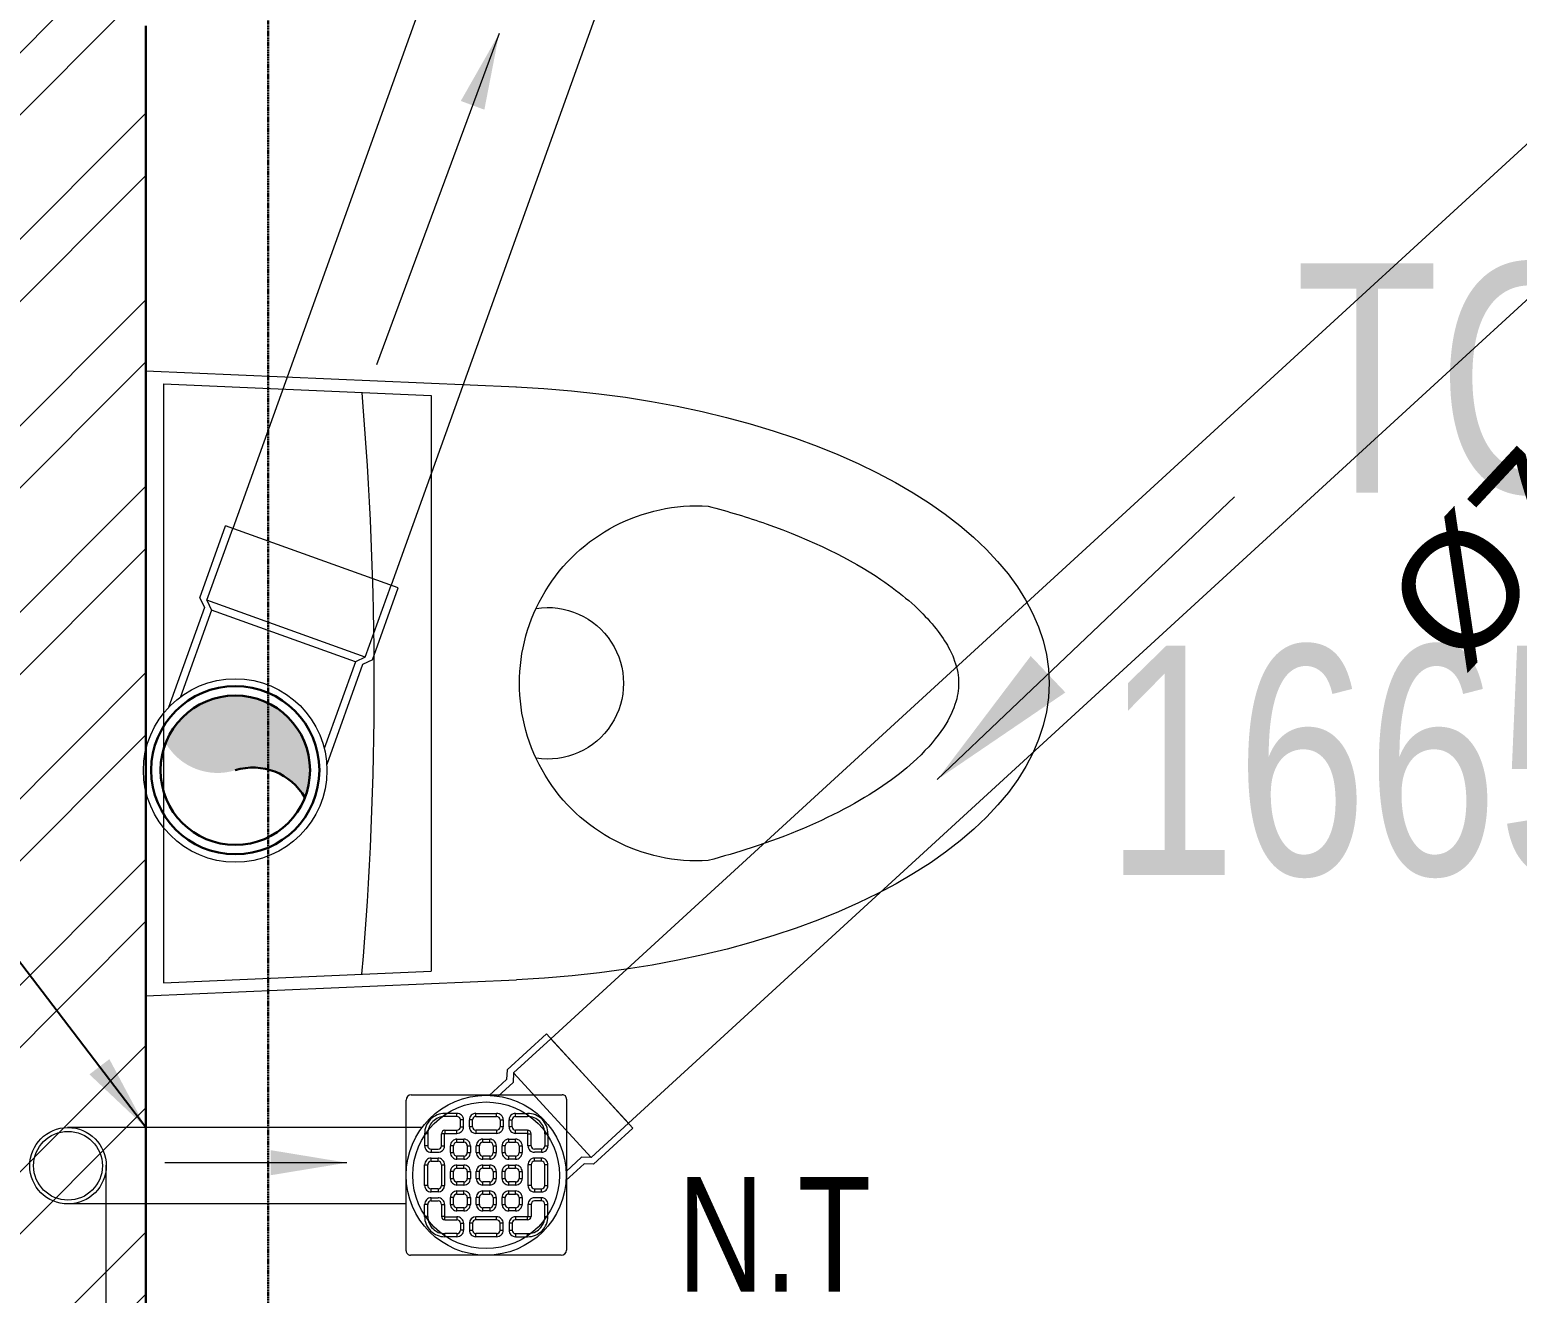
# Model space of a CAD drawing. Header units: millimetres. Extents: x 554 to 29966, y 4404 to 52986.
# Drawn here: x 17385 to 18357, y 19247 to 20073 of the extents above; entities that cross this region are included whole.
import ezdxf

# ---------------------------------------------------------------- set-up
doc = ezdxf.new("R2010")
doc.units = ezdxf.units.MM
doc.linetypes.add('DASHED2', pattern=[0.375, 0.25, -0.125])
for name, color, linetype, lineweight in [('A-TEXT-ROOM-50', 7, 'Continuous', 9), ('FUR', 7, 'Continuous', 15), ('PP-BEAM', 6, 'DASHED2', 30), ('PP-WALL', 7, 'Continuous', 30), ('SWP', 1, 'Continuous', 15), ('WALL HATCH', 8, 'Continuous', 0)]:
    doc.layers.add(name, color=color, linetype=linetype, lineweight=lineweight)
doc.layers.add('SH - WWP', color=94, linetype='Continuous', lineweight=0, true_color=0x009e00)
doc.layers.add('SH- WWP', color=92, linetype='Continuous')
doc.styles.add('_MAA_200', font='Arial Narrow.ttf', dxfattribs={"height": 100})
doc.styles.add('ARIAL', font='Arial.ttf')
doc.styles.add('ARIEL', font='SANSS___.TTF', dxfattribs={"width": 0.75})
doc.styles.get("Standard").update_dxf_attribs({"font": 'arial.ttf'})
doc.dimstyles.new('COLUMN DIM PLAN', dxfattribs={"dimtxt": 100, "dimasz": 50, "dimexe": 0, "dimexo": 0, "dimgap": 30, "dimtad": 0, "dimdec": 0, "dimdsep": 46, "dimtxsty": '_MAA_200', "dimblk": 'ARCHTICK', "dimcen": 2.5, "dimdle": 50, "dimclrd": 256, "dimclre": 256, "dimclrt": 256, "dimadec": 0, "dimazin": 0, "dimtfac": 1, "dimtdec": 0, "dimtmove": 1, "dimatfit": 3, "dimfxl": 1, "dimlwd": -1, "dimlwe": -1, "dimarcsym": 0})

# ---------------------------------------------------------------- blocks, each defined once
blk = doc.blocks.new('A$C34535F5F')
at = {"layer": 'FUR', "linetype": 'Continuous'}
blk.add_line((7.30756374410157, 0.6289789640859454), (7.30756374410157, 15.36669925259684), dxfattribs=at)
for points in [[(-5.1773586165e-06, 15.99469262112598), (9.488228492811686, 15.58530480220997)], [(-5.1773586165e-06, 15.99469262112598), (-5.1773586165e-06, 1.3152593965e-06)], [(0.4518127223655031, 0.333174596772551), (0.4518127223655031, 15.66151933959827), (7.30756374410157, 15.36571497229215)], [(-4.6040713642e-06, 1.3399976524e-06), (9.488228492811686, 0.4093891341608469)], [(0.4518127223655031, 0.333174596772551), (7.30756374410157, 0.6289789640859454)]]:
    blk.add_lwpolyline(points, dxfattribs=at)
for centre, radius, start, end in [((-82.43356653371848, 7.997346968185412), 88.2740429474575, 355.1706320567113, 4.838208005137757), ((14.10840801377526, 7.997650270378471), 4.543575502682315, 86.37742345364931, 273.6225765463507), ((10.28499021323114, 7.997650270378471), 1.940983098056188, 261.2489595723783, 98.7510404280416)]:
    blk.add_arc(centre, radius, start, end, dxfattribs=at)
blk.add_ellipse((8.091878359069597, 7.997346968185412), major_axis=(-15.02705318510713, -0.0004921401246645), ratio=0.5071451269459373, start_param=1.662675256482551, end_param=4.619315705604916, dxfattribs=at)
blk.add_open_spline([(14.39548825315614, 3.463153243726083), (14.91302334903048, 3.598485968635031), (15.40934677680525, 3.749572506610093), (17.04596771268734, 4.324187240336867), (18.04585381200195, 4.820209591939601), (19.3468307128951, 5.698914285413593), (19.76686025955314, 6.068188179050592), (20.37716554440885, 6.759230911126905), (20.5661491521696, 7.076913165647963), (20.75745456179175, 7.559917411002061), (20.79487015915402, 7.743754381349388), (20.81242688527891, 8.097778894311887), (20.79322074065022, 8.271584527238701), (20.67726372099605, 8.666097421998527), (20.57800686318115, 8.887820758710404), (20.25516603674805, 9.380109179502142), (20.03078012623337, 9.649802222483231), (19.30430730882108, 10.33365049375334), (18.72219344881341, 10.75464509321227), (17.28922340967438, 11.53923489571662), (16.4405024759053, 11.90268593577548), (15.14084198456294, 12.32581897137334), (14.77384033749877, 12.43321184765864), (14.39548825317797, 12.53214729703086)], degree=3, knots=[2.047043615697423, 2.047043615697423, 2.047043615697423, 2.047043615697423, 2.176320127587233, 2.176320127587233, 2.497545405150008, 2.497545405150008, 2.720446929078087, 2.720446929078087, 2.943348453006166, 2.943348453006166, 3.116442422806044, 3.116442422806044, 3.289536392605924, 3.289536392605924, 3.462630362405803, 3.462630362405803, 3.635724332205683, 3.635724332205683, 3.888669672234206, 3.888669672234206, 4.14161501226273, 4.14161501226273, 4.23612440737344, 4.23612440737344, 4.23612440737344, 4.23612440737344], dxfattribs=at)
blk = doc.blocks.new('PP-BT')
for radius in [37.51963646300629, 33.76767281670567]:
    blk.add_circle((-572.9628706874462, 3388.671857442569), radius)
blk = doc.blocks.new('_ArchTick')
at = {"color": 0, "linetype": 'ByBlock', "const_width": 0.15}
blk.add_lwpolyline([(-0.5, -0.5), (0.5, 0.5)], dxfattribs=at)
blk = doc.blocks.new('PP-P TRAP')
at = {"linetype": 'Continuous', "ltscale": 0.005}
for p, q in [((-556.185847199262, 11572.39852782157), (-571.660399644338, 11572.39852782157)), ((-550.0192182935675, 11572.39852782157), (-554.3796834098465, 11568.0380627053)), ((-550.0192182935675, 11497.39852782158), (-550.0192182935675, 11572.39852782157)), ((-550.0192182935675, 11572.39852782157), (-516.8796834098467, 11572.39852782157)), ((-554.3796834098465, 11568.0380627053), (-567.7196047644335, 11568.0380627053)), ((-554.3796834098465, 11501.75899293786), (-568.1954321768212, 11501.75899293786)), ((-550.0192182935675, 11497.39852782158), (-554.3796834098465, 11501.75899293786)), ((-556.185847199262, 11497.39852782158), (-572.2578822526878, 11497.39852782158)), ((-550.0192182935675, 11497.39852782158), (-516.8796834098465, 11497.39852782158))]:
    blk.add_line(p, q, dxfattribs=at)
at = {"linetype": 'Continuous'}
for p, q in [((-551.8253820829827, 11576.75899293785), (-556.2025601625498, 11572.38181485831)), ((-551.8253820829827, 11576.75899293785), (-516.8796834098467, 11576.75899293785)), ((-516.8796834098465, 11493.0380627053), (-516.8796834098465, 11576.75899293785)), ((-551.8253820829827, 11493.0380627053), (-556.185847199262, 11497.39852782158)), ((-551.8253820829827, 11493.0380627053), (-516.8796834098465, 11493.0380627053))]:
    blk.add_line(p, q, dxfattribs=at)
blk.add_line((-516.8796834098467, 11572.39852782157), (-516.8796834098467, 11497.39852782158))
at = {"linetype": 'Continuous', "ltscale": 0.005}
for centre, radius in [((-608.4494508520622, 11535.18922549547), 52.32558139534866), ((-608.449450852138, 11535.18922549547), 47.96511627912035)]:
    blk.add_circle(centre, radius, dxfattribs=at)
blk = doc.blocks.new('PP-GRATING')
at = {"linetype": 'Continuous'}
for p, q in [((-969.9000995671132, -379.5944505533491), (-969.9000995669104, -277.9285895157014)), ((-966.4144129025217, -274.4429028515654), (-864.7485518642907, -274.442902851642)), ((-861.8438129772788, -277.3476417382476), (-861.8438129774815, -379.013502777595)), ((-943.7574495858084, -286.8751847800874), (-943.7574495856059, -288.9665967785021)), ((-935.6241807027341, -286.8751847803665), (-943.7574485713403, -286.8751847799599)), ((-935.6241807025312, -288.9665967787812), (-943.7574485713403, -288.9665967787812)), ((-935.6241807025312, -288.9665967787812), (-935.6241807027341, -286.8751847803665)), ((-922.843329194983, -288.966598806196), (-922.8433291947547, -286.8751868077811)), ((-922.8433296001364, -286.8751869309629), (-908.9005829436215, -286.8751869309629)), ((-922.8433296007704, -288.9665989293776), (-908.9005829434187, -288.9665989287187)), ((-908.9005829434187, -286.8751868083393), (-908.9005829436215, -288.966598806779)), ((-896.1197318420891, -286.875184780518), (-887.9864639724175, -286.8751847809496)), ((-896.1197318418609, -288.9665967782738), (-896.1197318420891, -286.875184780518)), ((-896.1197318418609, -288.9665967782738), (-887.9864639726202, -288.9665967787053)), ((-887.9864629585833, -286.8751847806198), (-887.9864629585833, -288.9665967784004)), ((-955.3764051326382, -300.5855523253316), (-957.4678171315609, -300.5855523258889)), ((-957.4678171311548, -300.5855517172084), (-957.4678171315609, -308.7188210875317)), ((-955.376405132841, -300.5855517179192), (-955.3764051324353, -308.7188210872027)), ((-946.0812406950376, -308.7188212087107), (-946.0812406946319, -300.5855522046859)), ((-943.9898286961154, -300.5855522043308), (-946.0812406948347, -300.5855523264222)), ((-943.989828696344, -308.7188212090148), (-943.9898286961154, -300.5855522043308)), ((-943.7574495851745, -298.2617612168375), (-943.7574495853779, -300.3531732145934)), ((-943.7574495851745, -298.2617612168375), (-935.6241811078874, -298.2617612157479)), ((-943.7574495853779, -300.3531732145934), (-935.6241811085215, -300.3531732147717)), ((-935.6241811085215, -300.3531732147717), (-935.6241811078874, -298.2617612157479)), ((-933.3003895928712, -295.9379701066707), (-933.3003895926427, -291.2903879291718)), ((-931.2089775941515, -291.2903879655918), (-933.3003895928712, -291.2903879648821)), ((-933.3003895928712, -295.9379701066707), (-931.2089775939234, -295.9379701069499)), ((-931.2089775939234, -295.9379701069499), (-931.2089775945576, -291.290387928817)), ((-927.2585327082877, -291.290389916237), (-927.2585327080847, -295.9379720943947)), ((-925.1671207102022, -291.290389915907), (-927.2585327082877, -291.290389916237)), ((-927.2585327080847, -295.93797205762), (-925.1671207099994, -295.93797209404)), ((-925.1671207102022, -291.290389915907), (-925.1671207099994, -295.93797209404)), ((-922.8433296007704, -298.2617632444057), (-908.9005829434187, -298.2617632450646)), ((-922.8433296007704, -298.2617632444057), (-922.8433296001364, -300.3531752428454)), ((-922.8433296001364, -300.3531752428454), (-908.9005829436215, -300.3531752428454)), ((-908.9005829434187, -298.2617632450646), (-908.9005829436215, -300.3531752428454)), ((-906.5767918339616, -295.9379721354809), (-906.5767918345956, -291.2903900383022)), ((-904.4853798354704, -291.2903901468003), (-906.5767918341901, -291.2903901471543)), ((-906.5767918339616, -295.9379721354809), (-904.4853798356733, -295.937972135151)), ((-904.4853798356733, -295.937972135151), (-904.4853798359017, -291.2903900379471)), ((-900.5349349496063, -295.9379701069499), (-900.5349349498343, -291.290387928792)), ((-900.5349349500374, -291.2903879651352), (-898.4435229513178, -291.290387965211)), ((-898.4435229508866, -295.9379701066208), (-900.5349349496063, -295.9379701069499)), ((-898.4435229508866, -295.9379701066208), (-898.4435229511147, -291.2903879284363)), ((-887.9864629592171, -298.261761216686), (-896.1197314365048, -298.2617612162803)), ((-896.1197314360736, -300.3531732153041), (-896.1197314365048, -298.2617612162803)), ((-887.986462958786, -300.3531732151016), (-896.1197314360736, -300.3531732153041)), ((-887.9864629592171, -298.261761216686), (-887.986462958786, -300.3531732151016)), ((-887.7540838476425, -308.7188212085331), (-887.7540838480483, -300.5855522044575)), ((-887.7540838480483, -300.5855522044575), (-885.6626718495572, -300.5855523258639)), ((-885.6626718491261, -308.7188212094464), (-885.6626718493542, -300.5855522041276)), ((-876.3675074111198, -300.585551718249), (-876.3675074115511, -308.7188210875069)), ((-876.3675074113228, -300.5855523256615), (-874.2760954128314, -300.5855523265996)), ((-874.2760954130345, -300.5855517179192), (-874.2760954128314, -308.7188210871777)), ((-955.3764051324353, -308.7188210872027), (-957.4678171313577, -308.718820978274)), ((-946.0812406950376, -308.7188212087107), (-943.989828696344, -308.7188212090148)), ((-940.0393838102766, -313.3664033469238), (-940.0393838104795, -308.718821168741)), ((-937.9479718117602, -308.718821168411), (-940.0393838104795, -308.718821168741)), ((-937.9479718117602, -313.3664033059901), (-937.9479718117602, -308.7188212089898)), ((-935.6241807025312, -304.3036180204679), (-930.9765986865107, -304.303618019504)), ((-935.6241807021, -306.3950300180712), (-935.6241807025312, -304.3036180204679)), ((-935.6241804994091, -306.395030099761), (-930.976598483414, -306.395030100065)), ((-930.9765986865107, -304.303618019504), (-930.9765986863077, -306.3950300183244)), ((-928.652807373754, -308.7188212493652), (-928.6528073739566, -313.366403427549)), ((-926.5613953752375, -308.7188211283398), (-928.6528073743879, -308.718821127629)), ((-926.5613953752375, -308.7188211283398), (-926.5613953752375, -313.3664032255682)), ((-922.6109504896015, -313.366403427524), (-922.6109504896015, -308.718821249771)), ((-920.5195384908819, -308.718821249416), (-922.6109504896015, -308.718821249771)), ((-920.5195384913134, -313.3664034278022), (-920.5195384908819, -308.718821249416)), ((-918.195747381425, -304.3036181008639), (-913.5481653654297, -304.3036181011929)), ((-918.195747381222, -306.3950300992796), (-918.195747381425, -304.3036181008639)), ((-918.195747381222, -306.3950300992796), (-913.5481653652266, -306.3950300995827)), ((-913.5481653654297, -304.3036181011929), (-913.5481653652266, -306.3950300995827)), ((-911.224374053307, -308.7188212086598), (-911.2243740530788, -313.366403306929)), ((-909.1329620547906, -308.7188212095989), (-911.224374053307, -308.7188212086598)), ((-909.1329620547906, -308.7188212095989), (-909.1329620541566, -313.3664033059652)), ((-905.1825171687235, -313.3664034286653), (-905.1825171691548, -308.7188212498477)), ((-903.0911051704352, -308.7188212495178), (-905.1825171691548, -308.7188212498477)), ((-903.0911051702068, -313.3664034283354), (-903.0911051704352, -308.7188212495178)), ((-900.767314060978, -304.3036181009396), (-896.1197320443487, -304.3036181012437)), ((-900.7673140605467, -306.395030099761), (-900.767314060978, -304.3036181009396)), ((-900.7673140605467, -306.395030099761), (-896.1197320445515, -306.395030100065)), ((-896.1197320443487, -304.3036181012437), (-896.1197320445515, -306.395030100065)), ((-893.7959407322008, -308.7188212087366), (-893.7959407326317, -313.3664033063451)), ((-891.7045287334813, -308.7188212088124), (-893.7959407322008, -308.7188212087366)), ((-891.7045287334813, -308.7188212088124), (-891.7045287341155, -313.3664033060151)), ((-885.6626718491261, -308.7188212094464), (-887.7540838476425, -308.7188212085331)), ((-876.3675074115511, -308.7188210875069), (-874.2760954126034, -308.7188209776908)), ((-953.0526140236123, -311.0426123182942), (-948.4050322096482, -311.0426123178128)), ((-953.0526140236123, -311.0426123182942), (-953.0526140234092, -313.1340243171158)), ((-953.0526140234092, -313.1340243171158), (-948.4050322098763, -313.1340243168367)), ((-948.4050318042919, -317.0844692024214), (-953.0526138202873, -317.0844692021432)), ((-953.0526138202873, -317.0844692021432), (-953.0526138205155, -319.175881201167)), ((-948.4050318042919, -319.1758812012428), (-953.0526138205155, -319.175881201167)), ((-948.4050318042919, -319.1758812012428), (-948.4050318042919, -317.0844692024214)), ((-937.9479718115574, -313.3664033465688), (-940.0393838102766, -313.3664033469238)), ((-930.9765988889983, -315.6901945372342), (-935.624180702303, -315.6901945375133)), ((-935.6241802965158, -315.6901944562292), (-935.6241802969467, -317.781606455253)), ((-930.976598483617, -317.7816064549988), (-935.6241802969467, -317.781606455253)), ((-930.9765984838454, -315.6901944559501), (-930.976598483617, -317.7816064549988)), ((-928.6528073741852, -313.3664032246551), (-926.5613953752375, -313.3664032255682)), ((-920.5195384913134, -313.3664034278022), (-922.6109504896015, -313.366403427524)), ((-913.5481651629673, -315.6901945371834), (-918.1957469758659, -315.6901945368286)), ((-918.1957469758659, -315.6901945368286), (-918.1957469758659, -317.7816065364863)), ((-913.5481651623332, -317.7816065360048), (-918.1957469758659, -317.7816065364863)), ((-913.5481651629673, -315.6901945371834), (-913.5481651623332, -317.7816065360048)), ((-911.2243740530788, -313.366403306929), (-909.1329620541566, -313.3664033059652)), ((-903.0911051702068, -313.3664034283354), (-905.1825171687235, -313.3664034286653)), ((-896.119731841658, -315.6901945376909), (-900.7673136549879, -315.6901945367268)), ((-900.7673136549879, -315.6901945367268), (-900.7673136553937, -317.7816065357256)), ((-896.119731841658, -317.7816065360806), (-900.7673136553937, -317.7816065357256)), ((-896.119731841658, -315.6901945376909), (-896.119731841658, -317.7816065360806)), ((-893.7959407326317, -313.3664033063451), (-891.7045287341155, -313.3664033060151)), ((-878.6912985205768, -311.0426123188275), (-883.3388803343128, -311.0426123191058)), ((-878.6912985209829, -313.1340243172173), (-883.3388803341097, -313.1340243168875)), ((-883.3388807398971, -317.084469203158), (-878.6912987238762, -317.0844692034361)), ((-883.3388807398971, -319.1758812009378), (-883.3388807398971, -317.084469203158)), ((-883.3388807398971, -319.1758812009378), (-878.6912987236735, -319.1758812012169)), ((-878.6912985205768, -311.0426123188275), (-878.6912985209829, -313.1340243172173)), ((-878.6912987238762, -317.0844692034361), (-878.6912987236735, -319.1758812012169)), ((-957.4678171309264, -321.4996723105473), (-957.4678171309264, -335.442418845859)), ((-955.3764051326382, -321.4996723108265), (-957.4678171309264, -321.4996723105473)), ((-955.3764051326382, -321.4996723108265), (-955.376405132841, -335.4424188455033)), ((-946.0812406948347, -335.4424189676961), (-946.0812406946319, -321.4996723106241)), ((-946.0812406946319, -321.4996723106241), (-943.9898286965462, -321.4996723106998)), ((-943.989828696344, -335.4424189673421), (-943.9898286965462, -321.4996723106998)), ((-940.0393838102766, -330.7948370433331), (-940.0393838109107, -326.147254864946)), ((-937.947971811963, -326.1472548646171), (-940.0393838109107, -326.147254864946)), ((-937.947971811963, -330.7948370429782), (-940.0393838102766, -330.7948370433331)), ((-937.947971811963, -330.7948366266401), (-937.947971811963, -326.1472545302478)), ((-935.6241807021, -321.732051715405), (-930.9765986865107, -321.7320517157349)), ((-935.624180702303, -323.8234637144797), (-935.6241807021, -321.732051715405)), ((-935.6241804996376, -323.8234634210441), (-930.976598483617, -323.8234634206901)), ((-930.9765986865107, -321.7320517157349), (-930.9765986861046, -323.8234637147588)), ((-928.6528073741852, -326.1472545704467), (-928.652807373754, -330.794836748807)), ((-926.5613953758714, -326.147254824139), (-928.6528073741852, -326.147254823835)), ((-928.6528073743879, -330.7948369208613), (-926.5613953756686, -330.7948369217744)), ((-926.5613953758714, -326.147254824139), (-926.5613953756686, -330.7948369217744)), ((-922.6109504896015, -330.794836748782), (-922.6109504893986, -326.1472545704208)), ((-920.5195384908819, -326.1472545706999), (-922.6109504893986, -326.1472545704208)), ((-920.5195384915162, -330.7948367482238), (-922.6109504896015, -330.794836748782)), ((-920.5195384915162, -330.7948367482238), (-920.5195384908819, -326.1472545706999)), ((-918.195747381425, -321.7320514221478), (-913.5481653654297, -321.7320514224518)), ((-918.195747381425, -323.8234634205376), (-918.195747381425, -321.7320514221478)), ((-918.195747381425, -323.8234634205376), (-913.5481653654297, -323.8234634202326)), ((-913.5481653654297, -321.7320514224518), (-913.5481653654297, -323.8234634202326)), ((-911.2243740530788, -326.1472545299438), (-911.2243740530788, -330.794836627578)), ((-909.1329620549934, -326.1472545295889), (-911.2243740530788, -326.1472545299438)), ((-911.2243740530788, -330.794836627578), (-909.1329620543593, -330.7948366272233)), ((-909.1329620549934, -326.1472545295889), (-909.1329620543593, -330.7948366272233)), ((-905.1825171685207, -330.7948373470134), (-905.1825171685207, -326.1472551686273)), ((-903.0911051702068, -326.1472551682723), (-905.1825171685207, -326.1472551686273)), ((-903.0911051702068, -330.7948373477241), (-905.1825171685207, -330.7948373470134)), ((-903.0911051704352, -330.7948367483256), (-903.0911051704352, -326.1472545701427)), ((-900.7673140607753, -321.7320520203542), (-896.1197320447546, -321.7320520206325)), ((-900.7673140605467, -323.8234640187692), (-900.7673140607753, -321.7320520203542)), ((-900.767314060978, -323.8234634210441), (-896.1197320445515, -323.8234634200811)), ((-896.1197320447546, -321.7320520206325), (-896.1197320443487, -323.8234640183892)), ((-893.7959407322008, -326.1472545291832), (-893.795940732429, -330.7948366276538)), ((-891.7045287341155, -326.1472551277953), (-893.7959407319977, -326.1472551281253)), ((-893.7959407326317, -330.7948372257596), (-891.7045287339121, -330.7948372254298)), ((-891.7045287341155, -326.1472551277953), (-891.7045287339121, -330.7948372254298)), ((-887.7540838476425, -335.4424189681018), (-887.7540838478452, -321.4996723110547)), ((-885.6626718489232, -321.4996723117645), (-887.7540838478452, -321.4996723110547)), ((-885.6626718493542, -335.4424189677728), (-885.6626718489232, -321.4996723117645)), ((-876.3675074111198, -321.499672311587), (-876.3675074115511, -335.4424188458331)), ((-876.3675074111198, -321.499672311587), (-874.2760954126034, -321.499672311258)), ((-874.2760954126034, -321.499672311258), (-874.2760954126034, -335.4424188455033)), ((-957.4678171307235, -335.4424187363721), (-955.376405132841, -335.4424188455033)), ((-953.0526140234092, -337.7662100763934), (-948.4050322102825, -337.7662100773814)), ((-953.0526140234092, -337.7662100763934), (-953.0526140234092, -339.8576220754421)), ((-953.0526140234092, -339.8576220754421), (-948.4050322100792, -339.857622075797)), ((-948.4050322102825, -337.7662100773814), (-948.4050325752878, -339.8576220758229)), ((-946.0812406948347, -335.4424189676961), (-943.989828696344, -335.4424189673421)), ((-930.9765988889983, -333.1186278585182), (-935.6241807021, -333.1186278587972)), ((-935.6241802971496, -333.1186281526377), (-935.6241802969467, -335.2100401504193)), ((-930.9765984832111, -335.2100401499378), (-935.6241802969467, -335.2100401504193)), ((-935.6241807025312, -339.1604846621726), (-930.9765986865107, -339.1604846612336)), ((-935.6241807021, -341.2518966599792), (-935.6241807025312, -339.1604846621726)), ((-930.976598483414, -333.1186281523595), (-930.9765984832111, -335.2100401499378)), ((-930.9765986865107, -339.1604846612336), (-930.9765986863077, -341.2518966602323)), ((-913.5481651629673, -333.118627858873), (-918.1957469762718, -333.1186278581124)), ((-918.1957469762718, -333.1186278581124), (-918.1957469760687, -335.2100398565022)), ((-913.5481651627387, -335.2100398566288), (-918.1957469760687, -335.2100398565022)), ((-918.1957473816533, -339.1604847434058), (-913.5481653654297, -339.1604847424678)), ((-918.195747381425, -341.2518967411874), (-918.1957473816533, -339.1604847434058)), ((-913.5481651629673, -333.118627858873), (-913.5481651627387, -335.2100398566288)), ((-913.5481653654297, -339.1604847424678), (-913.5481653654297, -341.2518967412891)), ((-896.1197318418609, -333.1186278577068), (-900.7673136551908, -333.1186278579858)), ((-900.7673136556219, -333.1186284563189), (-900.7673136551908, -335.2100404547087)), ((-896.1197318420891, -335.2100404554951), (-900.7673136551908, -335.2100404547087)), ((-900.7673140607753, -339.1604847426711), (-896.1197320445515, -339.1604847429493)), ((-900.767314060978, -341.251896741035), (-900.7673140607753, -339.1604847426711)), ((-896.119731841455, -333.1186284566738), (-896.1197318420891, -335.2100404554951)), ((-896.1197320445515, -339.1604847429493), (-896.1197320449828, -341.251896741365)), ((-885.6626718493542, -335.4424189677728), (-887.7540838476425, -335.4424189681018)), ((-878.691298521211, -337.7662100771531), (-883.3388803338815, -337.7662100774331)), ((-883.3388803338815, -337.7662100774331), (-883.3388799691041, -339.8576220762536)), ((-878.6912985207797, -339.8576220755686), (-883.3388803343128, -339.8576220758478)), ((-878.691298521211, -337.7662100771531), (-878.6912985207797, -339.8576220755686)), ((-874.2760954126034, -335.4424187360173), (-876.3675074115511, -335.4424188458331)), ((-957.4678171315609, -356.356540996609), (-957.4678171315609, -348.2232716273253)), ((-955.376405132841, -348.2232716269705), (-957.4678171317888, -348.2232717361525)), ((-955.376405132841, -356.3565409968891), (-955.376405132841, -348.2232716269705)), ((-953.0526140234092, -345.8994803956497), (-953.0526140234092, -343.8080683978949)), ((-953.0526140234092, -343.8080683978949), (-948.4050322100792, -343.8080683976407)), ((-953.0526140234092, -345.8994803956497), (-948.4050322100792, -345.8994803953965)), ((-946.0812406948347, -348.2232715050569), (-943.9898286965462, -348.2232715053352)), ((-946.0812406948347, -348.2232715050569), (-946.0812406950379, -356.3565405097406)), ((-943.9898286965462, -348.2232715053352), (-943.989828696344, -356.3565405106538)), ((-940.0393838104795, -348.2232699888317), (-940.0393838109107, -343.5756878100149)), ((-937.947971811963, -343.5756878107506), (-940.0393838109107, -343.5756878100149)), ((-937.9479718121913, -348.2232699884777), (-940.0393838104795, -348.2232699888317)), ((-937.947971811963, -348.223269947899), (-937.9479718121913, -343.5756878513284)), ((-935.6241804992064, -341.2518967417199), (-930.976598483617, -341.251896741973)), ((-930.976598483414, -350.5470611790414), (-935.6241807027341, -350.5470611787873)), ((-935.6241802967439, -350.5470610981372), (-935.6241802969467, -352.6384730965528)), ((-930.976598483414, -350.547061097883), (-930.9765984838454, -352.6384730962728)), ((-928.6528073741852, -343.5756878910708), (-928.6528073741852, -348.2232700694579)), ((-926.5613953752375, -343.5756877696395), (-928.6528073739566, -343.5756877693346)), ((-928.6528073743879, -348.2232698665632), (-926.5613953756686, -348.2232698679078)), ((-926.5613953752375, -343.5756877696395), (-926.5613953756686, -348.2232698679078)), ((-922.6109504896015, -348.2232700698377), (-922.6109504893986, -343.5756878916798)), ((-920.5195384910851, -343.5756878913498), (-922.6109504893986, -343.5756878916798)), ((-920.5195384908819, -348.2232700695078), (-922.6109504896015, -348.2232700698377)), ((-920.5195384908819, -348.2232700695078), (-920.5195384910851, -343.5756878913498)), ((-918.195747381425, -341.2518967411874), (-913.5481653654297, -341.2518967412891)), ((-913.548165162536, -350.547061178863), (-918.1957469762718, -350.5470611793715)), ((-918.1957469762718, -350.5470611793715), (-918.1957469760687, -352.6384731781918)), ((-913.548165162536, -350.547061178863), (-913.5481651627387, -352.6384731779387)), ((-911.224374053307, -343.5756878505687), (-911.2243740530788, -348.223269947594)), ((-909.1329620549934, -343.5756878513035), (-911.224374053307, -343.5756878505687)), ((-911.2243740530788, -348.223269947594), (-909.1329620547906, -348.2232699485071)), ((-909.1329620549934, -343.5756878513035), (-909.1329620547906, -348.2232699485071)), ((-905.1825171691548, -348.2232700693304), (-905.1825171687235, -343.5756878905126)), ((-903.091105169801, -343.5756878912233), (-905.1825171687235, -343.5756878905126)), ((-903.0911051704352, -348.2232700696094), (-905.1825171691548, -348.2232700693304)), ((-903.0911051704352, -348.2232700696094), (-903.091105169801, -343.5756878912233)), ((-900.767314060978, -341.251896741035), (-896.1197320449828, -341.251896741365)), ((-896.1197318418609, -350.5470611789907), (-900.7673140607753, -350.5470611793963)), ((-900.7673136551908, -350.5470611792688), (-900.7673136551908, -352.6384731782925)), ((-896.1197318418609, -350.5470611789907), (-896.119731841658, -352.6384731778112)), ((-893.795940732429, -343.575687850467), (-893.7959407322008, -348.2232699476706)), ((-891.7045287334813, -343.5756878514052), (-893.795940732429, -343.575687850467)), ((-893.7959407322008, -348.2232699476706), (-891.7045287341155, -348.2232699483805)), ((-891.7045287334813, -343.5756878514052), (-891.7045287341155, -348.2232699483805)), ((-887.7540838478452, -348.2232715048535), (-887.7540838476425, -356.3565405101722)), ((-885.6626718491261, -348.2232715057667), (-887.7540838478452, -348.2232715048535)), ((-885.6626718491261, -348.2232715057667), (-885.6626718493542, -356.3565405098423)), ((-878.691298521211, -343.8080683973874), (-883.3388803343128, -343.8080683976917)), ((-878.6912985207797, -345.8994803957772), (-883.3388803343128, -345.8994803960814)), ((-878.6912985207797, -345.8994803957772), (-878.691298521211, -343.8080683973874)), ((-876.3675074115511, -348.2232716273253), (-874.2760954130345, -348.2232717368623)), ((-876.3675074115511, -356.356540996584), (-876.3675074115511, -348.2232716273253)), ((-874.2760954130345, -356.3565409968632), (-874.2760954128314, -348.2232716269705)), ((-955.376405132841, -356.3565403882077), (-957.4678171317888, -356.3565403885626)), ((-943.989828696344, -356.3565405106538), (-946.0812406948347, -356.3565403880043)), ((-943.7574495856059, -356.5889194987676), (-935.6241811080904, -356.5889194991743)), ((-943.7574495851745, -358.6803314977923), (-943.7574495856059, -356.5889194987676)), ((-943.7574495851745, -358.6803314977923), (-935.6241811078874, -358.680331497563)), ((-930.9765984838454, -352.6384730962728), (-935.6241802969467, -352.6384730965528)), ((-935.6241811080904, -356.5889194991743), (-935.6241811078874, -358.680331497563)), ((-933.3003895935052, -361.0041226072493), (-933.300389593074, -365.6517047860412)), ((-933.3003895935052, -361.0041226072493), (-931.208977594786, -361.0041226068684)), ((-931.208977594786, -361.0041226068684), (-931.2089775945576, -365.6517047857112)), ((-927.2585327087185, -365.6517033902852), (-927.2585327089215, -361.0041212121264)), ((-927.2585327089215, -361.0041212484696), (-925.1671207099994, -361.0041212117715)), ((-925.1671207102022, -365.6517033899294), (-925.1671207099994, -361.0041212117715)), ((-922.8433296007706, -356.5889180638525), (-908.90058294385, -356.5889180632443)), ((-922.843329600542, -358.6803300626737), (-922.8433296007706, -356.5889180638525)), ((-922.843329600542, -358.6803300626737), (-908.90058294385, -358.6803300620648)), ((-913.5481651627387, -352.6384731779387), (-918.1957469760687, -352.6384731781918)), ((-908.90058294385, -358.6803300620648), (-908.90058294385, -356.5889180632443)), ((-906.5767918343926, -361.0041211724857), (-906.5767918343926, -365.6517032690814)), ((-906.5767918343926, -361.0041211724857), (-904.4853798361044, -361.0041211714969)), ((-904.4853798361044, -361.0041211714969), (-904.4853798359017, -365.6517032687264)), ((-896.119731841658, -352.6384731778112), (-900.7673136551908, -352.6384731782925)), ((-900.5349349494034, -361.0041226068934), (-900.5349349502402, -365.6517047863192)), ((-898.4435229511147, -361.0041226078315), (-900.5349349494034, -361.0041226068934)), ((-898.4435229511147, -361.0041226078315), (-898.4435229511147, -365.6517047853563)), ((-887.986462958786, -356.5889194998839), (-896.1197314363017, -356.5889194997057)), ((-896.1197314363017, -356.5889194997057), (-896.1197314367076, -358.6803314974614)), ((-887.9864629590143, -358.6803314976898), (-896.1197314367076, -358.6803314974614)), ((-887.9864629590143, -358.6803314976898), (-887.986462958786, -356.5889194998839)), ((-887.7540838476425, -356.3565405101722), (-885.66267184976, -356.35654038874)), ((-876.3675074115511, -356.3565403885377), (-874.2760954132373, -356.3565403881827)), ((-943.7574495858084, -370.0669079345175), (-943.7574495853779, -367.9754959354938)), ((-935.6241807029373, -367.9754959351379), (-943.7574485715435, -367.9754959357978)), ((-935.6241807025312, -370.0669079339592), (-943.7574485717716, -370.0669079342135)), ((-935.6241807029373, -367.9754959351379), (-935.6241807025312, -370.0669079339592)), ((-931.2089775943546, -365.6517047489364), (-933.300389593074, -365.6517047492664)), ((-925.1671207102022, -365.6517033899294), (-927.2585327087185, -365.6517033902852)), ((-908.9005829442557, -367.9754945003762), (-922.8433291947547, -367.975494499818)), ((-922.8433291947547, -367.975494499818), (-922.843329195186, -370.0669064986386)), ((-908.9005829440526, -370.0669064987909), (-922.843329195186, -370.0669064986386)), ((-908.8889757099494, -368.0145827657901), (-908.9006923442168, -370.1059619445567)), ((-906.5522021797915, -365.7038466072838), (-904.4608230014056, -365.7155632417538)), ((-900.5349349502402, -365.6517047495455), (-898.4435229508866, -365.6517047492155)), ((-896.119731842292, -367.9754959363551), (-896.1197318418609, -370.0669079341117)), ((-896.119731842292, -367.9754959363551), (-887.9864639726202, -367.9754959356961)), ((-896.1197318418609, -370.0669079341117), (-887.9864639728486, -370.0669079345175)), ((-887.986462958786, -370.06690793439), (-887.986462958786, -367.9754959353662)), ((-865.3294996418706, -382.4991894410962), (-966.9953606803048, -382.4991894412477))]:
    blk.add_line(p, q, dxfattribs=at)
for centre, radius, start, end in [((-966.41441290275, -277.9285895151173), 3.485686664175378, 89.99999999165911, 179.9999999916435), ((-864.7485518640875, -277.3476417389076), 2.904738886812816, 359.9999999916459, 89.99999999165911), ((-943.7574495853779, -300.5855523260673), 13.7103675457565, 89.99999498908564, 179.999997000115), ((-943.7574495853779, -300.5855523260673), 11.61895554725127, 89.99999498908564, 179.999997000115), ((-935.6241807021, -291.2903878886689), 4.41520310795548, 359.999999002823, 89.99999999165911), ((-935.6241807021, -291.2903878886689), 2.323791109450251, 359.999999002823, 89.99999999165911), ((-922.8433295999083, -291.2903899155521), 4.41520310795548, 89.99998998650246, 179.9999999916435), ((-922.8433295999083, -291.2903899155521), 2.323791109450251, 89.99998998650246, 179.9999999916435), ((-908.9005829436215, -291.2903899155772), 4.41520310795548, 359.9999970017768, 89.99999999165911), ((-908.9005829436215, -291.2903899155772), 2.323791109450251, 359.9999970017768, 89.99999999165911), ((-896.119731841658, -291.2903878875793), 4.41520310795548, 89.99999999165911, 180.00000100387), ((-896.119731841658, -291.2903878875793), 2.323791109450251, 89.99999999165911, 180.00000100387), ((-887.9864629590143, -300.5855523261689), 13.7103675457565, 3.0032070968e-06, 90.00000499424233), ((-887.9864629590143, -300.5855523261689), 11.61895554725127, 3.0032070968e-06, 90.00000499424233), ((-943.7574495853779, -300.5855523260673), 2.323791109450251, 89.99999999165911, 179.999997000115), ((-943.7574495853779, -300.5855523260673), 0.2323791109450255, 89.99999999165911, 179.999997000115), ((-935.624180702303, -295.9379701063408), 4.41520310795548, 269.9999899865024, 359.9999999916459), ((-935.624180702303, -295.9379701063408), 2.323791109450251, 269.9999899865024, 359.9999999916459), ((-922.8433296007704, -295.937972134517), 4.41520310795548, 179.9999990011619, 269.9999999916591), ((-922.8433296007704, -295.937972134517), 2.323791109450251, 179.9999990011619, 269.9999999916591), ((-908.9005829434187, -295.9379721356075), 4.41520310795548, 269.9999999916591, 359.9999999916459), ((-908.9005829434187, -295.9379721356075), 2.323791109450251, 269.9999999916591, 359.9999999916459), ((-896.119731841024, -295.9379701078121), 4.41520310795548, 179.9999999916435, 270.0000099968256), ((-896.119731841024, -295.9379701078121), 2.323791109450251, 179.9999999916435, 270.0000099968256), ((-887.9864629590143, -300.5855523261689), 2.323791109450251, 3.0032070968e-06, 89.99999999165911), ((-887.9864629590143, -300.5855523261689), 0.2323791109450255, 3.0032070968e-06, 89.99999999165911), ((-953.0526140236123, -308.7188212087865), 4.41520310795548, 179.999997000115, 269.9999999916591), ((-953.0526140236123, -308.7188212087865), 2.323791109450251, 179.999997000115, 269.9999999916591), ((-948.4050318047232, -308.7188212096488), 4.41520310795548, 269.9999899865024, 359.9999999916459), ((-948.4050318047232, -308.7188212096488), 2.323791109450251, 269.9999899865024, 359.9999999916459), ((-935.624180702303, -308.7188211275023), 4.41520310795548, 89.99999999165911, 180.00000100387), ((-935.624180702303, -308.7188212086598), 2.323791109450251, 89.99999498908564, 179.9999999916435), ((-935.624180702303, -308.7188211275023), 2.323791109450251, 89.99999999165911, 180.00000100387), ((-930.976598483414, -308.7188211277306), 4.41520310795548, 359.9999999916459, 90.00000499424233), ((-930.976598483414, -308.7188212088881), 2.323791109450251, 359.999999002823, 89.99999999165911), ((-918.195747381425, -308.7188212087615), 4.41520310795548, 89.99999999165911, 180.00000100387), ((-918.195747381425, -308.7188212087615), 2.323791109450251, 89.99999999165911, 180.00000100387), ((-918.195747381425, -308.7188212087615), 2.323791109450251, 89.99999999165911, 180.00000100387), ((-913.5481651627387, -308.7188212089898), 4.41520310795548, 359.9999999916459, 90.00000499424233), ((-913.5481651627387, -308.7188212089898), 2.323791109450251, 359.9999999916459, 90.00000499424233), ((-900.7673140607753, -308.718821209268), 4.41520310795548, 89.99999999165911, 180.00000100387), ((-900.7673140607753, -308.718821209268), 2.323791109450251, 89.99999999165911, 180.00000100387), ((-896.119731841658, -308.7188212088374), 4.41520310795548, 359.9999999916459, 90.00000499424233), ((-896.119731841658, -308.7188212088374), 2.323791109450251, 359.9999999916459, 90.00000499424233), ((-883.3388807396689, -308.7188212091164), 4.41520310795548, 179.9999999916435, 270.0000099968256), ((-883.3388807396689, -308.7188212091164), 2.323791109450251, 179.9999999916435, 270.0000099968256), ((-878.6912985205768, -308.7188212093447), 2.323791109450251, 269.9999999916591, 3.0032070968e-06), ((-878.6912985205768, -308.7188212093447), 4.41520310795548, 269.9999999916591, 3.0032070968e-06), ((-953.0526140231811, -321.4996723111307), 4.41520310795548, 89.99999498908564, 179.9999999916435), ((-953.0526140231811, -321.4996723111307), 2.323791109450251, 89.99999498908564, 179.9999999916435), ((-948.405031804089, -321.4996723107248), 4.41520310795548, 359.9999999916459, 89.99999999165911), ((-948.405031804089, -321.4996723107248), 2.323791109450251, 359.9999999916459, 89.99999999165911), ((-935.6241807021, -313.3664033464682), 4.41520310795548, 179.9999999916435, 270.0000099968256), ((-935.6241807021, -313.3664034276256), 2.323791109450251, 179.999997000115, 269.9999999916591), ((-930.976598483414, -313.366403427828), 2.323791109450251, 269.9999899865024, 359.9999999916459), ((-930.9765984832111, -313.3664033466705), 4.41520310795548, 269.9999999916591, 3.0032070968e-06), ((-918.1957473818558, -313.366403428157), 4.41520310795548, 179.9999999916435, 270.0000099968256), ((-918.1957473818558, -313.366403428157), 2.323791109450251, 179.9999999916435, 270.0000099968256), ((-913.5481651629673, -313.3664034277264), 2.323791109450251, 269.9999999916591, 3.0032070968e-06), ((-913.5481651629673, -313.3664034277264), 4.41520310795548, 269.9999999916591, 3.0032070968e-06), ((-900.7673140603438, -313.3664034282079), 4.41520310795548, 179.9999999916435, 270.0000099968256), ((-900.7673140603438, -313.3664034282079), 2.323791109450251, 179.9999999916435, 270.0000099968256), ((-896.119731841455, -313.3664034282337), 2.323791109450251, 269.9999999916591, 3.0032070968e-06), ((-896.119731841455, -313.3664034282337), 4.41520310795548, 269.9999999916591, 3.0032070968e-06), ((-883.3388807396689, -321.4996723116637), 4.41520310795548, 89.99999999165911, 179.9999999916435), ((-883.3388807396689, -321.4996723116637), 2.323791109450251, 89.99999999165911, 179.9999999916435), ((-878.6912985207797, -321.4996723106241), 4.41520310795548, 359.9999999916459, 90.00000499424233), ((-878.6912985207797, -321.4996723106241), 2.323791109450251, 359.9999999916459, 90.00000499424233), ((-935.6241807025312, -326.1472548239617), 4.41520310795548, 89.99999999165911, 180.00000100387), ((-935.6241807021, -330.7948370426992), 4.41520310795548, 179.9999999916435, 270.0000099968256), ((-935.6241807018973, -326.1472545293357), 2.323791109450251, 89.99999498908564, 179.9999999916435), ((-935.6241807025312, -326.1472548239617), 2.323791109450251, 89.99999999165911, 180.00000100387), ((-935.624180702303, -330.7948367482747), 2.323791109450251, 179.999997000115, 269.9999999916591), ((-930.976598483414, -326.1472548235309), 4.41520310795548, 359.9999999916459, 90.00000499424233), ((-930.976598483414, -326.1472545301471), 2.323791109450251, 359.999999002823, 89.99999999165911), ((-930.976598483414, -330.7948367489087), 2.323791109450251, 269.9999899865024, 359.9999999916459), ((-930.976598483414, -330.7948370429025), 4.41520310795548, 269.9999999916591, 3.0032070968e-06), ((-918.195747381425, -326.1472545304761), 4.41520310795548, 89.99999999165911, 180.00000100387), ((-918.195747381222, -330.794836748148), 4.41520310795548, 179.9999999916435, 270.0000099968256), ((-918.195747381425, -326.1472545304761), 2.323791109450251, 89.99999999165911, 180.00000100387), ((-918.195747381425, -326.1472545304761), 2.323791109450251, 89.99999999165911, 180.00000100387), ((-918.195747381222, -330.794836748148), 2.323791109450251, 179.9999999916435, 270.0000099968256), ((-913.548165162536, -326.1472545300455), 4.41520310795548, 359.9999999916459, 90.00000499424233), ((-913.548165162536, -326.1472545300455), 2.323791109450251, 359.9999999916459, 90.00000499424233), ((-913.5481651629673, -330.7948367489844), 2.323791109450251, 269.9999999916591, 3.0032070968e-06), ((-913.5481651629673, -330.7948367489844), 4.41520310795548, 269.9999999916591, 3.0032070968e-06), ((-900.7673140607753, -326.1472551286577), 4.41520310795548, 89.99999999165911, 180.00000100387), ((-900.7673140607753, -330.7948373475718), 4.41520310795548, 179.9999999916435, 270.0000099968256), ((-900.7673140607753, -326.1472545305528), 2.323791109450251, 89.99999999165911, 180.00000100387), ((-900.7673140607753, -326.1472551286577), 2.323791109450251, 89.99999999165911, 180.00000100387), ((-900.7673140607753, -330.7948367486305), 2.323791109450251, 179.9999999916435, 270.0000099968256), ((-896.1197318418609, -326.1472551282261), 4.41520310795548, 359.9999999916459, 90.00000499424233), ((-896.1197318418609, -326.1472545294872), 2.323791109450251, 359.9999999916459, 90.00000499424233), ((-896.1197318418609, -330.7948367494927), 2.323791109450251, 269.9999999916591, 3.0032070968e-06), ((-896.119731841658, -330.7948373465579), 4.41520310795548, 269.9999999916591, 3.0032070968e-06), ((-953.052614023815, -335.4424189681787), 4.41520310795548, 179.999997000115, 269.9999999916591), ((-953.052614023815, -335.4424189681787), 2.323791109450251, 179.999997000115, 269.9999999916591), ((-948.4050318042919, -335.4424189677728), 4.41520310795548, 269.9999899865024, 359.9999999916459), ((-948.4050318042919, -335.4424189677728), 2.323791109450251, 269.9999899865024, 359.9999999916459), ((-935.624180702303, -343.5756877694361), 4.41520310795548, 89.99999999165911, 180.00000100387), ((-930.976598483617, -343.5756877702985), 4.41520310795548, 359.9999999916459, 90.00000499424233), ((-918.195747381425, -343.575687850467), 4.41520310795548, 89.99999999165911, 180.00000100387), ((-913.5481651627387, -343.5756878506944), 4.41520310795548, 359.9999999916459, 90.00000499424233), ((-900.7673140601413, -343.5756878505429), 4.41520310795548, 89.99999999165911, 180.00000100387), ((-896.1197318418609, -343.5756878507711), 4.41520310795548, 359.9999999916459, 90.00000499424233), ((-883.338880740303, -335.4424189674429), 4.41520310795548, 179.9999999916435, 270.0000099968256), ((-883.338880740303, -335.4424189674429), 2.323791109450251, 179.9999999916435, 270.0000099968256), ((-878.691298521211, -335.4424189676711), 2.323791109450251, 269.9999999916591, 3.0032070968e-06), ((-878.691298521211, -335.4424189676711), 4.41520310795548, 269.9999999916591, 3.0032070968e-06), ((-953.0526140231811, -348.2232715051586), 4.41520310795548, 89.99999999165911, 180.0000030048681), ((-953.0526140231811, -348.2232715051586), 2.323791109450251, 89.99999999165911, 180.0000030048681), ((-948.4050318042919, -348.2232715047528), 4.41520310795548, 359.9999999916459, 90.00000999682553), ((-948.4050318042919, -348.2232715047528), 2.323791109450251, 359.9999999916459, 90.00000999682553), ((-935.624180702303, -348.2232699894666), 4.41520310795548, 179.9999999916435, 270.0000099968256), ((-935.6241807025312, -343.5756878505937), 2.323791109450251, 89.99999498908564, 179.9999999916435), ((-935.624180702303, -343.5756877694361), 2.323791109450251, 89.99999999165911, 180.00000100387), ((-935.6241807025312, -348.2232700693562), 2.323791109450251, 179.999997000115, 269.9999999916591), ((-930.9765984832111, -343.5756878501879), 2.323791109450251, 359.999999002823, 89.99999999165911), ((-930.976598483617, -348.2232700695585), 2.323791109450251, 269.9999999916591, 359.9999999916459), ((-930.976598483617, -348.223269988401), 4.41520310795548, 269.9999999916591, 3.0032070968e-06), ((-918.195747381425, -348.2232700694319), 4.41520310795548, 179.9999999916435, 270.0000099968256), ((-918.195747381425, -343.575687850467), 2.323791109450251, 89.99999999165911, 180.00000100387), ((-918.195747381425, -343.575687850467), 2.323791109450251, 89.99999999165911, 180.00000100387), ((-918.195747381425, -348.2232700694319), 2.323791109450251, 179.9999999916435, 270.0000099968256), ((-913.5481651627387, -343.5756878506944), 2.323791109450251, 359.9999999916459, 90.00000499424233), ((-913.5481651623332, -348.2232700696344), 2.323791109450251, 269.9999999916591, 3.0032070968e-06), ((-913.5481651623332, -348.2232700696344), 4.41520310795548, 269.9999999916591, 3.0032070968e-06), ((-900.767314060978, -348.2232700698885), 4.41520310795548, 179.9999999916435, 270.0000099968256), ((-900.7673140601413, -343.5756878505429), 2.323791109450251, 89.99999999165911, 180.00000100387), ((-900.7673140601413, -343.5756878505429), 2.323791109450251, 89.99999999165911, 180.00000100387), ((-900.767314060978, -348.2232700698885), 2.323791109450251, 179.9999999916435, 269.9999999916591), ((-896.1197318418609, -343.5756878507711), 2.323791109450251, 359.9999999916459, 90.00000499424233), ((-896.1197318418609, -348.2232700695078), 2.323791109450251, 269.9999999916591, 3.0032070968e-06), ((-896.1197318418609, -348.2232700695078), 4.41520310795548, 269.9999999916591, 3.0032070968e-06), ((-883.3388807396689, -348.2232715054875), 4.41520310795548, 89.99998998650246, 179.9999999916435), ((-883.3388807396689, -348.2232715054875), 2.323791109450251, 89.99998998650246, 179.9999999916435), ((-878.6912985207797, -348.2232715056909), 4.41520310795548, 359.9999970017768, 89.99999999165911), ((-878.6912985207797, -348.2232715056909), 2.323791109450251, 359.9999970017768, 89.99999999165911), ((-943.7574495853779, -356.3565403889683), 13.7103675457565, 180.0000030048681, 270.0000049942423), ((-943.7574495853779, -356.3565403889683), 11.61895554725127, 180.0000030048681, 270.0000049942423), ((-943.7574495853779, -356.3565403889683), 2.323791109450251, 180.0000030048681, 269.9999999916591), ((-943.7574495853779, -356.3565403889683), 0.2323791109450255, 180.0000030048681, 269.9999999916591), ((-935.624180702303, -361.0041226073501), 4.41520310795548, 359.9999999916459, 90.00000999682553), ((-935.624180702303, -361.0041226073501), 2.323791109450251, 359.9999999916459, 90.00000999682553), ((-922.8433296003396, -361.0041211721567), 4.41520310795548, 89.99999999165911, 180.00000100387), ((-922.8433296003396, -361.0041211721567), 2.323791109450251, 89.99999999165911, 180.00000100387), ((-908.90058294385, -361.0041211715476), 4.41520310795548, 359.9999999916459, 89.99999999165911), ((-908.90058294385, -361.0041211715476), 2.323791109450251, 359.9999999916459, 89.99999999165911), ((-896.119731841455, -361.0041226075275), 4.41520310795548, 89.99998998650246, 179.9999999916435), ((-896.119731841455, -361.0041226075275), 2.323791109450251, 89.99998998650246, 179.9999999916435), ((-887.9864629592171, -356.3565403888417), 2.323791109450251, 269.9999999916591, 359.9999970017768), ((-887.9864629592171, -356.3565403888417), 0.2323791109450255, 269.9999999916591, 359.9999970017768), ((-887.9864629592171, -356.3565403888417), 13.7103675457565, 269.9999949890857, 359.9999970017768), ((-887.9864629592171, -356.3565403888417), 11.61895554725127, 269.9999949890857, 359.9999970017768), ((-935.6241807027341, -365.65170482629), 4.41520310795548, 269.9999999916591, 1.0038699997e-06), ((-935.6241807027341, -365.65170482629), 2.323791109450251, 269.9999999916591, 1.0038699997e-06), ((-922.843329600542, -365.6517033898277), 4.41520310795548, 179.9999999916435, 270.0000099968256), ((-922.843329600542, -365.6517033898277), 2.323791109450251, 179.9999999916435, 270.0000099968256), ((-908.8759568227388, -365.6908281248465), 4.41520310795548, 269.6790024616663, 359.6790124653008), ((-908.8759568227388, -365.6908281248465), 2.323791109450251, 269.6790024616663, 359.6790124653008), ((-896.1197318420891, -365.6517048258582), 4.41520310795548, 179.9999990011619, 269.9999999916591), ((-896.1197318420891, -365.6517048258582), 2.323791109450251, 179.9999990011619, 269.9999999916591), ((-967.3823630525073, -379.9815593151541), 2.547322192488949, 171.2590690775676, 278.7566635320855), ((-865.3294996416423, -379.0135027768852), 3.485686664175378, 269.9999999916591, 359.9999999916459)]:
    blk.add_arc(centre, radius, start, end, dxfattribs=at)
blk = doc.blocks.new('PP-WC CONNECTOR BEND')
at = {"lineweight": 30}
h = blk.add_hatch(color=256, dxfattribs=at)
edge = h.paths.add_edge_path()
edge.add_ellipse((-583.9275100874925, 9774.490039917931), major_axis=(19.39290396956005, 18.32186724565119), ratio=1, start_angle=96.33861705339172, end_angle=173.6613829466086, ccw=False)
edge.add_ellipse((-605.224672053997, 9758.421236726892), major_axis=(22.89194586542945, -24.23013451044475), ratio=0.9999999999973738, start_angle=-44.99999999999977, end_angle=135, ccw=False)
edge.add_ellipse((-626.5218340165429, 9742.352433536376), major_axis=(18.3218672456512, -19.39290396956005), ratio=1, start_angle=6.338617053391655, end_angle=83.66138294660833)
at = {"linetype": 'Continuous'}
for p, q in [((-538.1727318340578, 9799.329941152686), (-541.5818227431517, 9795.920850243589)), ((-538.1727318340265, 9799.329941152686), (-504.0818227431201, 9799.329941152744)), ((-504.0818227430058, 9717.51175933456), (-504.0818227431201, 9799.329941152744)), ((-541.5818227431124, 9795.920850243612), (-588.9823970954616, 9795.920850243534)), ((-541.5818227429944, 9720.920850243572), (-588.9823970953393, 9720.920850243496)), ((-538.1727318339242, 9717.511759334506), (-541.5818227430336, 9720.92085024359)), ((-538.1727318339242, 9717.511759334506), (-504.0818227430058, 9717.51175933456))]:
    blk.add_line(p, q, dxfattribs=at)
at = {"linetype": 'Continuous', "ltscale": 0.005}
for p, q in [((-541.5818227431085, 9792.51175933452), (-582.7184718997637, 9792.511759334451)), ((-538.1727318340502, 9795.920850243598), (-541.5818227431085, 9792.51175933452)), ((-541.5818227430376, 9724.32994115268), (-541.5818227431085, 9792.51175933452)), ((-538.1727318340226, 9795.920850243598), (-504.081822743132, 9795.920850243652)), ((-538.1727318339398, 9720.920850243601), (-538.1727318340304, 9795.920850243598)), ((-541.5818227429983, 9724.329941152657), (-582.7184718996575, 9724.329941152597)), ((-538.172731833932, 9720.920850243601), (-541.5818227430376, 9724.32994115268)), ((-538.172731833932, 9720.920850243601), (-504.0818227430216, 9720.920850243652))]:
    blk.add_line(p, q, dxfattribs=at)
at = {"linetype": 'Continuous'}
blk.add_circle((-605.3318227430137, 9758.420850243483), 40.90909090909089, dxfattribs=at)
at = {"linetype": 'Continuous', "ltscale": 0.005}
blk.add_circle((-605.3318227430732, 9758.420850243483), 37.50000000003968, dxfattribs=at)
at = {"lineweight": 30}
for radius in [37.50049768746063, 33.33377572218723]:
    blk.add_circle((-605.224672053997, 9758.421236726896), radius, dxfattribs=at)
blk.add_arc((-626.5218340165429, 9742.352433536376), 26.67912186968674, 319.71194947771, 37.03471536996615, dxfattribs=at)

msp = doc.modelspace()

# ---------------------------------------------------------------- hatches: boundary and pattern name
at = {"layer": 'WALL HATCH'}
h = msp.add_hatch(dxfattribs=at)
h.set_pattern_fill('ANSI32', color=256, scale=230, style=0)
h.set_pattern_definition([(45, (-2728487.738031354, 3305291.588856062), (-60.98795987733971, 60.98795987733972), []), (45, (-2728447.079391504, 3305291.588856062), (-60.98795987733971, 60.98795987733972), [])])
h.paths.add_polyline_path([(17310.43178469094, 20175.57759624756), (17460.43178469048, 20175.57759624756), (17460.43178469048, 18425.57759624896), (17310.43178469094, 18425.57759624896)])

# ---------------------------------------------------------------- linework, layer by layer
at = {"layer": 'PP-BEAM', "lineweight": 30, "ltscale": 3}
msp.add_line((17540.43178445486, 24090.57759625641), (17540.43178468955, 17375.5775962606), dxfattribs=at)
at = {"layer": 'PP-WALL', "ltscale": 0.6}
msp.add_line((17460.43178469048, 18525.57759624989), (17460.43178469048, 20075.57759624989), dxfattribs=at)
at = {"layer": 'SH - WWP'}
for p, q in [((17725.43097221491, 19413.02134375404), (18892.0326056775, 20482.51469963826)), ((17776.113113918, 19357.73734505278), (18943.88437802031, 20428.30297115994)), ((17641.09692386317, 19354.94856885578), (17409.2925423031, 19354.94856885578)), ((17434.55957749264, 18955.59446992715), (17434.55957749264, 19330.32824705298)), ((17630.75224718091, 19304.94856885578), (17409.2925423031, 19304.94856885578))]:
    msp.add_line(p, q, dxfattribs=at)
at = {"layer": 'SWP', "linetype": 'Continuous'}
for p, q in [((17736.87552807585, 20358.02362002655), (17517.3733949262, 19746.8655377956)), ((17842.12865785242, 20325.65225328681), (17620.89877152036, 19709.68360130665))]:
    msp.add_line(p, q, dxfattribs=at)

# ---------------------------------------------------------------- block references
at = {"layer": 'FUR', "linetype": 'Continuous', "extrusion": (0, 0, -1), "xscale": 25.55555555550383, "yscale": 25.55555555550383, "zscale": -25.5555555554565, "rotation": 180}
msp.add_blockref('A$C34535F5F', (-17460.43192139513, 19849.90747804697), dxfattribs=at)
at = {"layer": 'SH - WWP'}
for name, p, xscale, yscale, zscale, rotation in [('PP-P TRAP', (25926.62033313199, 11232.06161158149), 1.000000137044007, 1.000000137044007, 1.000000137044007, 42.5133432688626), ('PP-GRATING', (16794.57994783123, 19005.18537806384), 0.9702132645832215, 0.9702132645832215, 0.9702132645832215, 180), ('PP-BT', (17027.76367039851, 21588.01099630156), 0.6663561780071596, 0.6663561780071596, 0.6663561780071596, 180)]:
    msp.add_blockref(name, p, dxfattribs=dict(at, xscale=xscale, yscale=yscale, zscale=zscale, rotation=rotation))
at = {"layer": 'SWP', "linetype": 'Continuous', "xscale": 1.46666666668198, "yscale": 1.46666666668198, "zscale": 1.46666666668198, "rotation": 70.24385823862096}
msp.add_blockref('PP-WC CONNECTOR BEND', (31288.96184074239, 15586.2515861568), dxfattribs=at)

# ---------------------------------------------------------------- texts
at = {"layer": 'A-TEXT-ROOM-50', "insert": (18481.47952562443, 19920.21175660788), "char_height": 150, "width": 1108.685310785403, "attachment_point": 2, "style": 'ARIAL'}
msp.add_mtext('{\\fSwis721 LtCn BT|b0|i0|c0|p34;TOILET\\P1665X2150}', dxfattribs=at)
at = {"layer": 'SH- WWP', "lineweight": 30, "insert": (18229.48636456358, 19663.95525155951), "char_height": 75, "width": 774.8714237896322, "attachment_point": 1, "rotation": 47.00740832928041}
msp.add_mtext('\\pxqc;\\A1;\\fArial|b0|i0|c0|p34;\\C3;Ø75MM WWP', dxfattribs=at)
at = {"layer": 'WALL HATCH', "color": 5, "insert": (17962.00236746681, 19322.53365951114), "char_height": 74.99999999999997, "width": 180.9701980440876, "attachment_point": 3, "style": 'ARIEL'}
msp.add_mtext('\\pxqc;{\\fArial|b0|i0|c0|p2;\\C3;N.T}', dxfattribs=at)

# ---------------------------------------------------------------- leaders
at = {"layer": 'SH - WWP'}
for points, override in [([(17978.13654754742, 19582.55430935732), (18172.63804748061, 19767.50984501642)], {"dimasz": 100, "dimgap": 30, "dimtad": 0, "dimfxl": 5, "dimarcsym": 2}), ([(17592.03381417099, 19331.95183720383), (17472.89028191579, 19331.9518372043)], {"dimgap": 30, "dimtad": 0, "dimfxl": 5, "dimarcsym": 2})]:
    msp.add_leader(points, dimstyle='COLUMN DIM PLAN', override=override, dxfattribs=at)
at = {"layer": 'SH- WWP', "lineweight": 30}
msp.add_leader([(17460.43178474962, 19354.94856885578), (17199.57023142709, 19697.12732902858), (16543.43571701704, 19697.12732902858)], dimstyle='COLUMN DIM PLAN', override={"dimgap": 30, "dimtad": 0, "dimfxl": 5, "dimarcsym": 2}, dxfattribs=at)
at = {"layer": 'SWP', "linetype": 'Continuous'}
msp.add_leader([(17691.54588592436, 20070.49658626914), (17611.39129458007, 19853.7843879842)], dimstyle='COLUMN DIM PLAN', override={"dimgap": 30, "dimtad": 0, "dimfxl": 5, "dimarcsym": 2}, dxfattribs=at)

doc.saveas('drawing.dxf')
